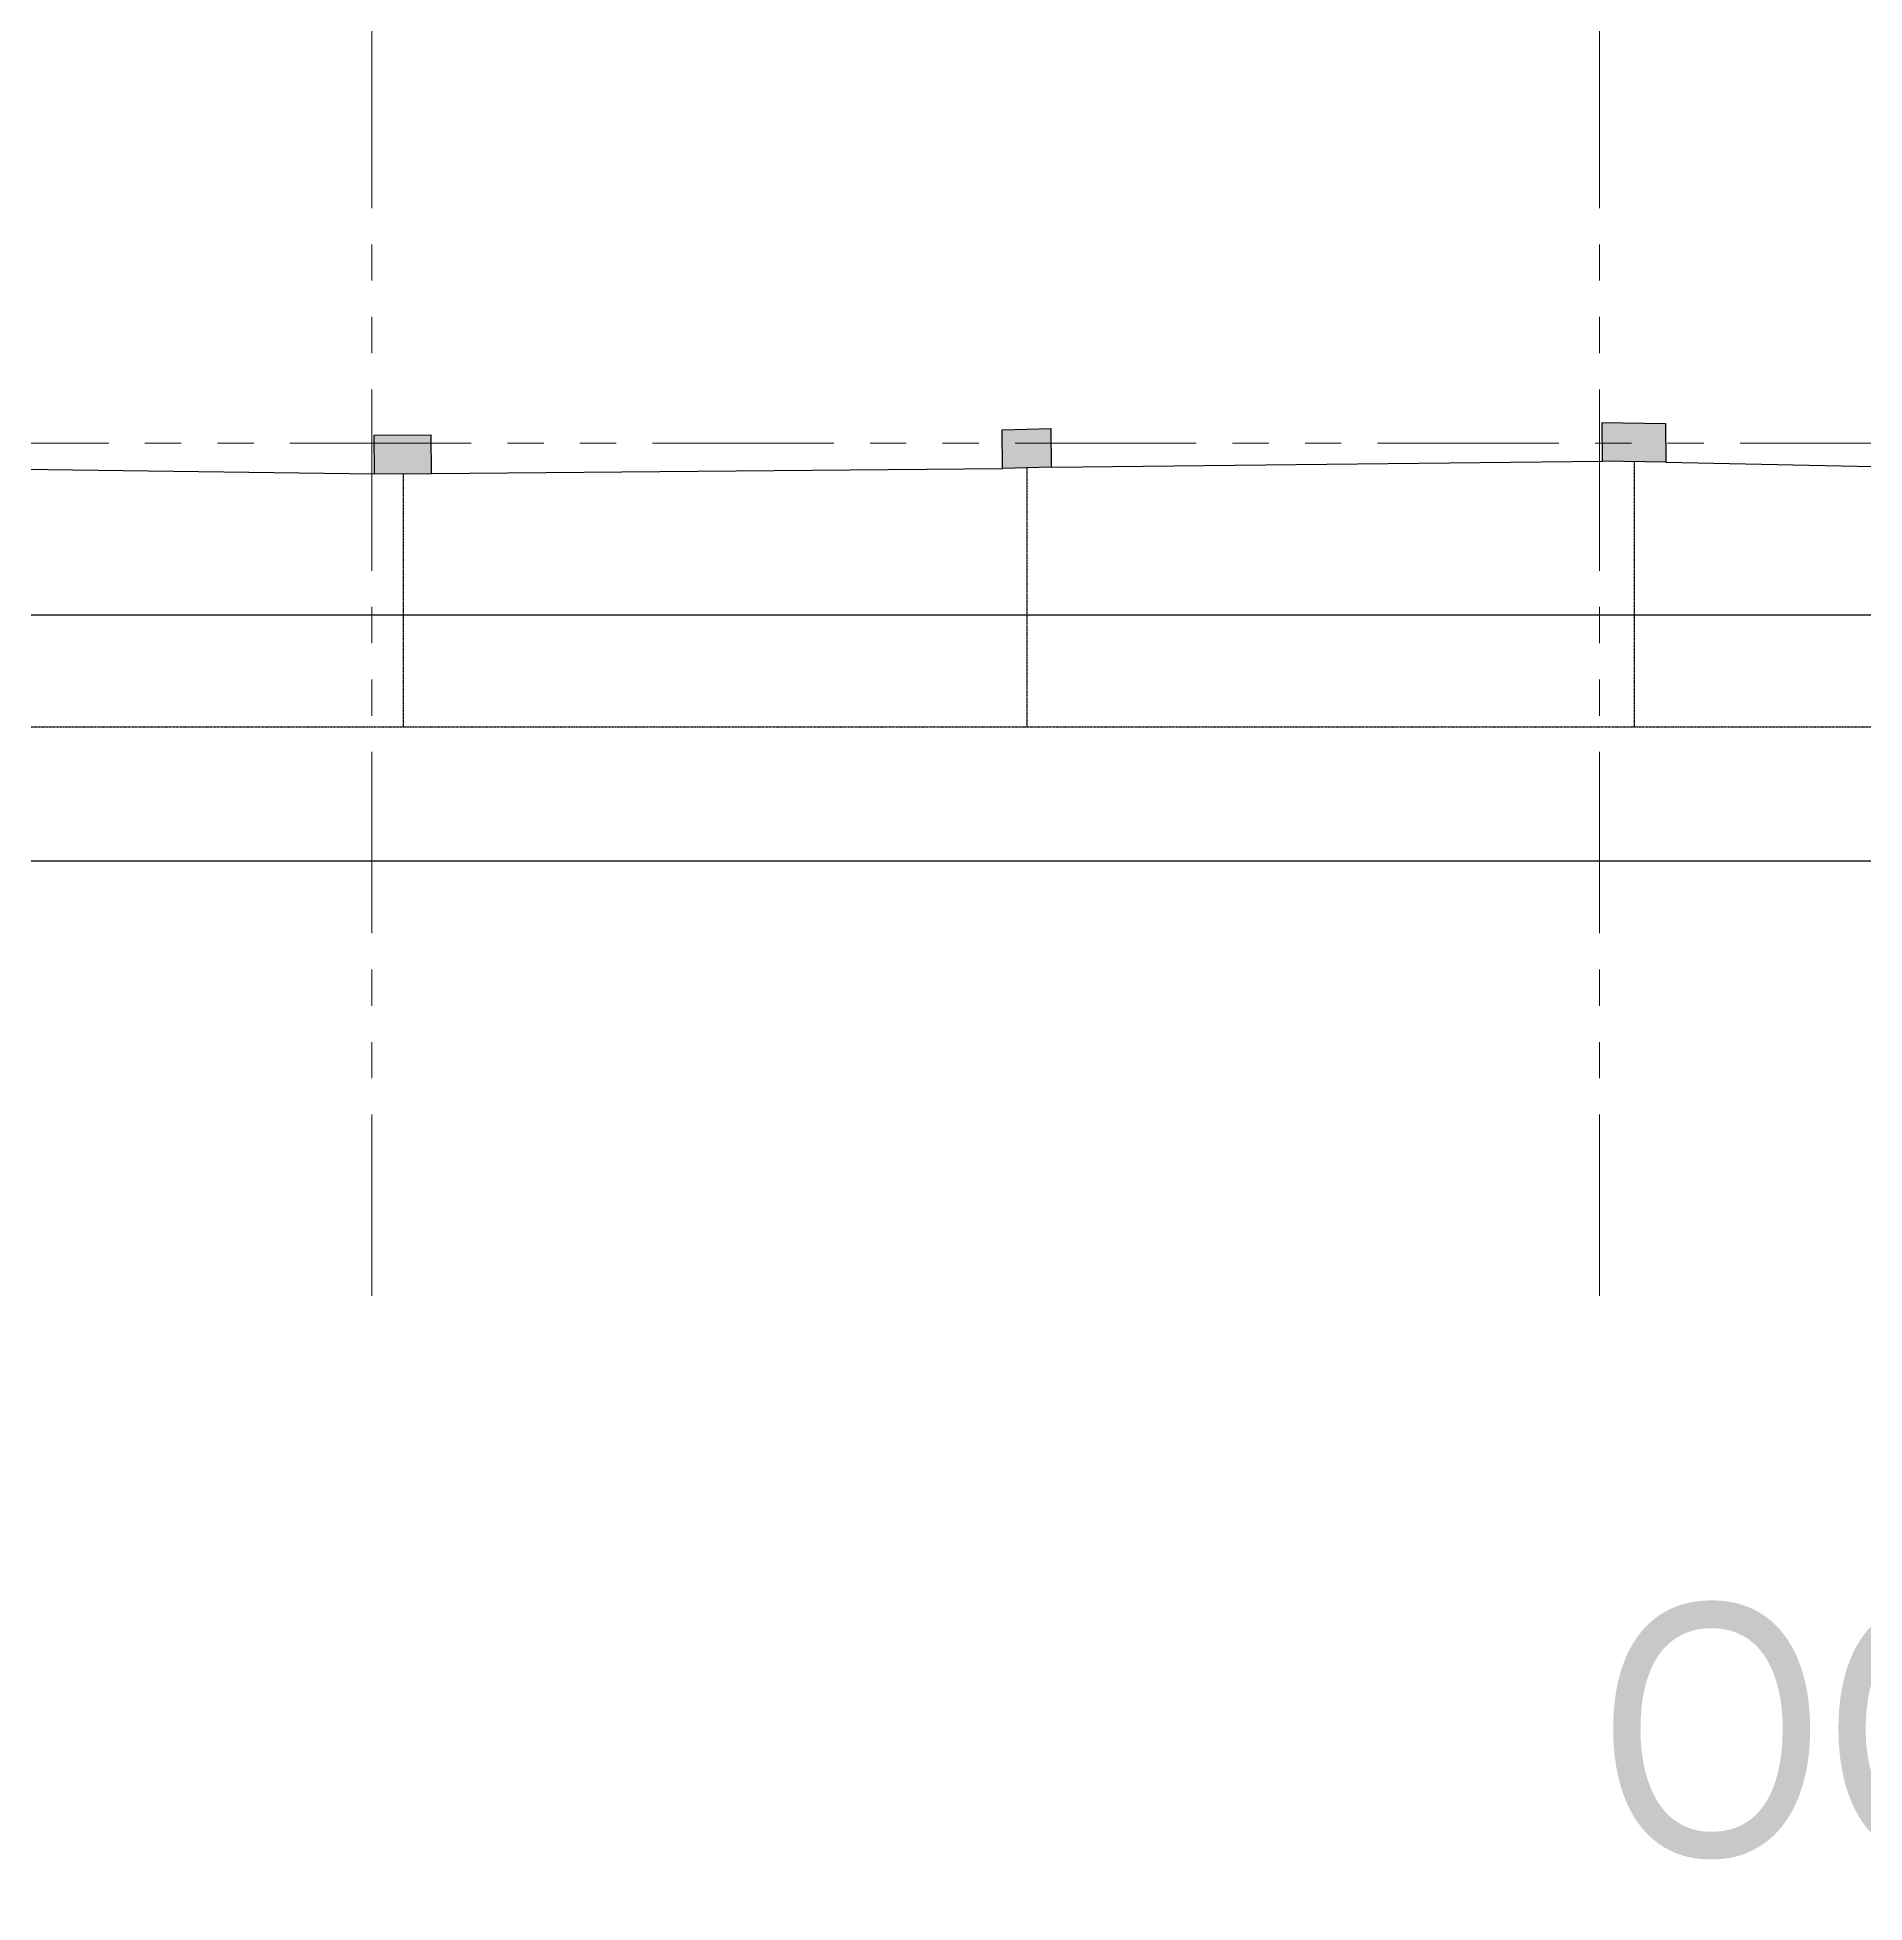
# Model space of a CAD drawing. Header units: millimetres. Extents: x 11014292 to 11093065, y -625596 to -501034.
# Drawn here: x 11054672 to 11067475, y -556595 to -543528 of the extents above; entities that cross this region are included whole.
import ezdxf

# ---------------------------------------------------------------- set-up
doc = ezdxf.new("R2010")
doc.units = ezdxf.units.MM
doc.header["$MEASUREMENT"] = 0
doc.header["$PDMODE"] = 3
doc.linetypes.add('DASHED2', pattern=[0.375, 0.25, -0.125])
doc.linetypes.add('PHANTOM', pattern=[63.5, 31.75, -6.35, 6.35, -6.35, 6.35, -6.35])
doc.layers.get('0').update_dxf_attribs({"linetype": 'CONTINUOUS'})
doc.layers.get('Defpoints').update_dxf_attribs({"linetype": 'CONTINUOUS'})
for name, color, linetype in [('01', 1, 'CONTINUOUS'), ('AR-GRID', 9, 'CONTINUOUS'), ('Bldg Line', 7, 'CONTINUOUS'), ('Column Line', 1, 'CONTINUOUS'), ('hatch columns', 1, 'CONTINUOUS'), ('TEXT', 3, 'CONTINUOUS'), ('WALL', 4, 'CONTINUOUS')]:
    doc.layers.add(name, color=color, linetype=linetype)
doc.styles.add('dim .1', font='swissc.ttf', dxfattribs={"height": 2})
doc.styles.add('DIMTEXT', font='romans.shx', dxfattribs={"width": 0.9})
doc.dimstyles.new('DIM-100', dxfattribs={"dimtxt": 0.4, "dimasz": 0.1, "dimexe": 0.075, "dimexo": 0.075, "dimgap": 0.1, "dimtad": 1, "dimzin": 0, "dimdsep": 46, "dimtxsty": 'DIMTEXT', "dimblk": 'DOTBLANK', "dimcen": 0.09, "dimclrd": 250, "dimclre": 250, "dimclrt": 5, "dimadec": 0, "dimazin": 0, "dimtfac": 1, "dimtix": 1, "dimtmove": 2, "dimatfit": 3, "dimldrblk": 'ARCHTICK', "dimfxl": 1, "dimtolj": 1, "dimtzin": 0, "dimarcsym": 0})

# ---------------------------------------------------------------- blocks, each defined once
blk = doc.blocks.new('_DOTBLANK')
at = {"color": 0, "linetype": 'ByBlock'}
blk.add_line((-0.5, 0), (-1, 0), dxfattribs=at)
blk.add_circle((0, 0), 0.5, dxfattribs=at)
blk = doc.blocks.new('*D1356')
at = {"color": 250, "linetype": 'DASHED2', "lineweight": -2, "transparency": 16777216}
for p, q in [((11050586, -546500), (11050586, -548358)), ((11057235, -546584), (11057235, -548358)), ((11050587, -548358), (11057235, -548358))]:
    blk.add_line(p, q, dxfattribs=at)
at = {"layer": 'Defpoints', "color": 0, "linetype": 'DASHED2', "transparency": 16777216}
for p in [(11050586, -546500), (11057235, -546584), (11057235, -548358)]:
    blk.add_point(p, dxfattribs=at)
at = {"color": 250, "linetype": 'DASHED2', "lineweight": -2, "transparency": 16777216, "xscale": 0.1, "yscale": 0.1, "zscale": 0.1, "rotation": 180}
blk.add_blockref('_DOTBLANK', (11050586, -548358), dxfattribs=at)
at = {"color": 250, "linetype": 'DASHED2', "lineweight": -2, "transparency": 16777216, "xscale": 0.1, "yscale": 0.1, "zscale": 0.1}
blk.add_blockref('_DOTBLANK', (11057235, -548358), dxfattribs=at)
at = {"color": 5, "linetype": 'DASHED2', "transparency": 16777216, "insert": (11053911, -548358), "char_height": 0.4, "attachment_point": 5, "style": 'DIMTEXT'}
blk.add_mtext('\\A1;6648.16', dxfattribs=at)
blk = doc.blocks.new('_ArchTick')
at = {"layer": '01', "color": 0, "const_width": 0.15}
blk.add_lwpolyline([(-0.5, -0.5), (0.5, 0.5)], dxfattribs=at)
blk = doc.blocks.new('*D1357')
at = {"color": 250, "linetype": 'DASHED2', "lineweight": -2, "transparency": 16777216}
for p, q in [((11057235, -546584), (11057235, -548358)), ((11061606, -546544), (11061606, -548358)), ((11057235, -548358), (11061605, -548358))]:
    blk.add_line(p, q, dxfattribs=at)
at = {"layer": 'Defpoints', "color": 0, "linetype": 'DASHED2', "transparency": 16777216}
for p in [(11057235, -546584), (11061606, -546544), (11061606, -548358)]:
    blk.add_point(p, dxfattribs=at)
at = {"color": 250, "linetype": 'DASHED2', "lineweight": -2, "transparency": 16777216, "xscale": 0.1, "yscale": 0.1, "zscale": 0.1, "rotation": 180}
blk.add_blockref('_DOTBLANK', (11057235, -548358), dxfattribs=at)
at = {"color": 250, "linetype": 'DASHED2', "lineweight": -2, "transparency": 16777216, "xscale": 0.1, "yscale": 0.1, "zscale": 0.1}
blk.add_blockref('_DOTBLANK', (11061606, -548358), dxfattribs=at)
at = {"color": 5, "linetype": 'DASHED2', "transparency": 16777216, "insert": (11059420, -548358), "char_height": 0.4, "attachment_point": 5, "style": 'DIMTEXT'}
blk.add_mtext('\\A1;4370.94', dxfattribs=at)
blk = doc.blocks.new('*D1358')
at = {"color": 250, "linetype": 'DASHED2', "lineweight": -2, "transparency": 16777216}
for p, q in [((11061606, -546544), (11061606, -548358)), ((11065860, -546500), (11065860, -548358)), ((11061606, -548358), (11065860, -548358))]:
    blk.add_line(p, q, dxfattribs=at)
at = {"layer": 'Defpoints', "color": 0, "linetype": 'DASHED2', "transparency": 16777216}
for p in [(11061606, -546544), (11065860, -546500), (11065860, -548358)]:
    blk.add_point(p, dxfattribs=at)
at = {"color": 250, "linetype": 'DASHED2', "lineweight": -2, "transparency": 16777216, "xscale": 0.1, "yscale": 0.1, "zscale": 0.1, "rotation": 180}
blk.add_blockref('_DOTBLANK', (11061606, -548358), dxfattribs=at)
at = {"color": 250, "linetype": 'DASHED2', "lineweight": -2, "transparency": 16777216, "xscale": 0.1, "yscale": 0.1, "zscale": 0.1}
blk.add_blockref('_DOTBLANK', (11065860, -548358), dxfattribs=at)
at = {"color": 5, "linetype": 'DASHED2', "transparency": 16777216, "insert": (11063733, -548358), "char_height": 0.4, "attachment_point": 5, "style": 'DIMTEXT'}
blk.add_mtext('\\A1;4254.57', dxfattribs=at)
blk = doc.blocks.new('*D1359')
at = {"color": 250, "linetype": 'DASHED2', "lineweight": -2, "transparency": 16777216}
for p, q in [((11065860, -546500), (11065860, -548358)), ((11068602, -546544), (11068602, -548358)), ((11065860, -548358), (11068602, -548358))]:
    blk.add_line(p, q, dxfattribs=at)
at = {"layer": 'Defpoints', "color": 0, "linetype": 'DASHED2', "transparency": 16777216}
for p in [(11065860, -546500), (11068602, -546544), (11068602, -548358)]:
    blk.add_point(p, dxfattribs=at)
at = {"color": 250, "linetype": 'DASHED2', "lineweight": -2, "transparency": 16777216, "xscale": 0.1, "yscale": 0.1, "zscale": 0.1, "rotation": 180}
blk.add_blockref('_DOTBLANK', (11065860, -548358), dxfattribs=at)
at = {"color": 250, "linetype": 'DASHED2', "lineweight": -2, "transparency": 16777216, "xscale": 0.1, "yscale": 0.1, "zscale": 0.1}
blk.add_blockref('_DOTBLANK', (11068602, -548358), dxfattribs=at)
at = {"color": 5, "linetype": 'DASHED2', "transparency": 16777216, "insert": (11067231, -548358), "char_height": 0.4, "attachment_point": 5, "style": 'DIMTEXT'}
blk.add_mtext('\\A1;2741.52', dxfattribs=at)
blk = doc.blocks.new('*D1348')
at = {"color": 250, "lineweight": -2, "transparency": 16777216}
for p, q in [((11043835, -546489), (11043835, -549296)), ((11082842, -546534), (11082842, -549296)), ((11043835, -549296), (11082842, -549296))]:
    blk.add_line(p, q, dxfattribs=at)
at = {"layer": 'Defpoints', "color": 0, "transparency": 16777216}
for p in [(11043835, -546489), (11082842, -546534), (11082842, -549296)]:
    blk.add_point(p, dxfattribs=at)
at = {"color": 250, "lineweight": -2, "transparency": 16777216, "xscale": 0.1, "yscale": 0.1, "zscale": 0.1, "rotation": 180}
blk.add_blockref('_DOTBLANK', (11043835, -549296), dxfattribs=at)
at = {"color": 250, "lineweight": -2, "transparency": 16777216, "xscale": 0.1, "yscale": 0.1, "zscale": 0.1}
blk.add_blockref('_DOTBLANK', (11082842, -549296), dxfattribs=at)
at = {"color": 5, "transparency": 16777216, "insert": (11063338, -549296), "char_height": 0.4, "attachment_point": 5, "style": 'DIMTEXT'}
blk.add_mtext('\\A1;39007.49', dxfattribs=at)

msp = doc.modelspace()

# ---------------------------------------------------------------- hatches: boundary and pattern name
at = {"layer": 'hatch columns', "linetype": 'DASHED2'}
h = msp.add_hatch(color=256, dxfattribs=at)
h.dxf.hatch_style = 1
h.paths.add_polyline_path([(11076770.788, -528800.981), (11076477.076, -528862.084), (11076559.516, -529258.354), (11076853.227, -529197.25)])
h.paths.add_polyline_path([(11081991.253, -527454.823), (11081693.276, -527420.045), (11081652.94, -527765.636), (11081950.918, -527800.414)])
h.paths.add_polyline_path([(11084570.898, -527585.286), (11084308.556, -527560.263), (11084271.614, -527958.537), (11084533.956, -527983.56), (11084552.419, -527784.506)])
h.paths.add_polyline_path([(11084091.589, -532752.774), (11083829.248, -532727.751), (11083796.682, -533186.075), (11084059.023, -533211.097)])
h.paths.add_polyline_path([(11081553.554, -532489.433), (11081254.308, -532468.17), (11081221.742, -532926.494), (11081520.987, -532947.757)])
h.paths.add_polyline_path([(11076731.801, -532457.663), (11076588.025, -532217.396), (11076135.569, -532488.144), (11076279.344, -532728.412)])
h.paths.add_polyline_path([(11073823.222, -534824.267), (11073639.736, -534612.766), (11073374.872, -534827.484), (11073558.358, -535038.985)])
h.paths.add_polyline_path([(11079679.037, -537048.604), (11079380.386, -537020.188), (11079347.429, -537366.56), (11079646.081, -537394.976)])
h.paths.add_polyline_path([(11083686.826, -537493.421), (11083705.429, -537294.288), (11083443.088, -537269.265), (11083405.881, -537667.531), (11083668.222, -537692.554)])
h.paths.add_polyline_path([(11083242.202, -542252.697), (11083260.806, -542053.564), (11082998.465, -542028.541), (11082960.484, -542426.733), (11083223.599, -542451.83)])
h.paths.add_polyline_path([(11079303.912, -541067.165), (11079005.261, -541038.749), (11078972.304, -541385.122), (11079270.955, -541413.538)])
h.paths.add_polyline_path([(11073945.001, -541969.742), (11073709.319, -541967.942), (11073706.646, -542317.931), (11073942.327, -542319.732)])
h.paths.add_polyline_path([(11082898.038, -545936.655), (11082498.038, -545937.214), (11082442.228, -546534.613), (11082842.227, -546534.054)])
h.paths.add_polyline_path([(11078799.63, -546269.236), (11078339.633, -546268.543), (11078342.234, -546539.004), (11078572.231, -546540.018), (11078802.231, -546539.697)])
h.paths.add_polyline_path([(11073950.348, -546276.009), (11073487.139, -546259.817), (11073489.74, -546530.278), (11073952.949, -546546.47)])
h.paths.add_polyline_path([(11068825.556, -546266.328), (11068372.528, -546281.511), (11068375.129, -546551.972), (11068828.157, -546536.789)])
h.paths.add_polyline_path([(11068471.603, -541905.734), (11068322.486, -541904.594), (11068319.812, -542254.584), (11068481.816, -542255.822)])
h.paths.add_polyline_path([(11068558.167, -541906.395), (11068471.603, -541905.734), (11068481.816, -542255.822), (11068555.493, -542256.385)])
h.paths.add_polyline_path([(11068789.748, -538590.627), (11068380.126, -538770.215), (11068492.554, -539026.652), (11068902.176, -538847.064)])
h.paths.add_polyline_path([(11065907.069, -538767.237), (11065451.777, -538662.291), (11065384.393, -538954.625), (11065839.685, -539059.571)])
h.paths.add_polyline_path([(11065760.54, -541833.566), (11065510.589, -541838.483), (11065536.647, -542187.517), (11065786.599, -542182.601)])
h.paths.add_polyline_path([(11066079.838, -546234.027), (11065634.825, -546225.58), (11065637.806, -546496.037), (11066082.439, -546504.488)])
h.paths.add_polyline_path([(11061773.995, -546268.145), (11061432.263, -546278.678), (11061434.512, -546549.15), (11061776.596, -546538.606)])
h.paths.add_polyline_path([(11057432.353, -546311.95), (11057032.367, -546315.276), (11057034.616, -546585.74), (11057434.603, -546582.414)])
h.paths.add_polyline_path([(11057203.629, -541736.646), (11056953.677, -541741.562), (11056979.736, -542090.597), (11057229.688, -542085.68)])
h.paths.add_polyline_path([(11061102.918, -535526.866), (11060938.926, -535753.818), (11061308.69, -536014.011), (11061472.682, -535787.06)])
h.paths.add_polyline_path([(11057031.953, -537194.702), (11056787.705, -537199.506), (11056813.6, -537546.342), (11057057.847, -537541.538)])
h.paths.add_polyline_path([(11057055.681, -532521.011), (11056612.629, -532535.507), (11056623.337, -532835.316), (11057066.341, -532819.493)])
h.paths.add_polyline_path([(11050448.787, -532546.312), (11050010.415, -532541.439), (11050021.122, -532841.248), (11050458.559, -532846.11)])
h.paths.add_polyline_path([(11043983.557, -532561.849), (11043315.618, -532564.111), (11043325.612, -532843.933), (11043993.551, -532841.671)])
h.paths.add_polyline_path([(11043838.705, -537179.735), (11043482.734, -537197.315), (11043499.967, -537563.506), (11043839.203, -537550.579)])
h.paths.add_polyline_path([(11043920.662, -541757.934), (11043660.761, -541782.862), (11043672.854, -542103.79), (11043927.594, -542091.246)])
h.paths.add_polyline_path([(11044421.661, -546264.152), (11043832.132, -546218.575), (11043834.733, -546489.036), (11044424.262, -546534.613)])
h.paths.add_polyline_path([(11050805.43, -546230.171), (11050362.276, -546228.635), (11050364.877, -546499.097), (11050808.031, -546500.632)])
h.paths.add_polyline_path([(11071433.456, -536786.212), (11071249.97, -536574.711), (11070985.139, -536804.462), (11071168.626, -537015.964)])

# ---------------------------------------------------------------- linework, layer by layer
at = {"layer": 'AR-GRID', "color": 252, "linetype": 'PHANTOM', "lineweight": 9, "ltscale": 40}
for p, q in [((11057016.318, -552344.14, -100.058), (11057016.318, -502034.156, -100.058)), ((11065616.882, -552344.14, -100.058), (11065616.882, -502034.156, -100.058)), ((11043742.349, -546370.949, -100.058), (11091164.981, -546370.949, -100.058))]:
    msp.add_line(p, q, dxfattribs=at)
at = {"layer": 'Bldg Line'}
for p, q in [((11050808.031, -546500.632, -100.058), (11057034.616, -546585.74, -100.058)), ((11057434.603, -546582.414, -100.058), (11061434.512, -546549.15, -100.058)), ((11061776.596, -546538.606, -100.058), (11065637.806, -546496.037, -100.058)), ((11066082.439, -546504.488, -100.058), (11068375.129, -546551.972, -100.058))]:
    msp.add_line(p, q, dxfattribs=at)
at = {"layer": 'Column Line'}
for p, q in [((11057032.015, -546315.279, -100.058), (11057432.001, -546311.953, -100.058)), ((11057034.616, -546585.74, -100.058), (11057032.367, -546315.276, -100.058)), ((11057434.603, -546582.414, -100.058), (11057432.353, -546311.95, -100.058)), ((11061431.911, -546278.689, -100.058), (11061773.995, -546268.145, -100.058)), ((11061434.512, -546549.15, -100.058), (11061432.263, -546278.686, -100.058)), ((11061773.995, -546268.145, -100.058), (11061776.596, -546538.606, -100.058)), ((11065637.806, -546496.037, -100.058), (11065634.825, -546225.58, -100.058)), ((11065634.825, -546225.58, -100.058), (11066079.838, -546234.027, -100.058)), ((11066079.838, -546234.027, -100.058), (11066082.439, -546504.488, -100.058)), ((11057034.616, -546585.74, -100.058), (11057434.603, -546582.414, -100.058)), ((11061776.596, -546538.606, -100.058), (11061434.512, -546549.15, -100.058)), ((11066082.439, -546504.488, -100.058), (11065637.806, -546496.037, -100.058))]:
    msp.add_line(p, q, dxfattribs=at)
at = {"layer": 'WALL'}
msp.add_line((11036072.695, -547573.558, -100.058), (11083445.226, -547573.558, -100.058), dxfattribs=at)

# ---------------------------------------------------------------- texts
at = {"layer": 'TEXT', "linetype": 'Continuous', "style": 'dim .1'}
msp.add_text('OCTOBER 17, 2019', height=1763.50528, dxfattribs=at).set_placement((11065616.882, -556267.255, -100.058))

# ---------------------------------------------------------------- dimensions: what is measured, and where the dimension line sits
dim = msp.add_linear_dim(base=(11082842.227, -549295.833, -100.058), p1=(11043834.733, -546489.036, -100.058), p2=(11082842.227, -546534.054, -100.058), dimstyle='DIM-100')
dim.commit()
dim.dimension.update_dxf_attribs({"geometry": '*D1348', "text_midpoint": (11063338.48, -549295.533, -100.058)})
at = {"linetype": 'DASHED2'}
for base, p1, p2, picture, middle in [((11057234.6094, -548357.901, -100.058), (11050586.4542, -546499.8644, -100.058), (11057234.6094, -546584.0772, -100.058), '*D1356', (11053910.5318, -548357.601, -100.058)), ((11061605.5542, -548357.901, -100.058), (11057234.6094, -546584.0772, -100.058), (11061605.5542, -546543.878, -100.058), '*D1357', (11059420.0818, -548357.601, -100.058)), ((11065860.123, -548357.901, -100.058), (11061605.554, -546543.878, -100.058), (11065860.123, -546500.263, -100.058), '*D1358', (11063732.839, -548357.601, -100.058)), ((11068601.643, -548357.901, -100.058), (11065860.123, -546500.263, -100.058), (11068601.643, -546544.381, -100.058), '*D1359', (11067230.883, -548357.601, -100.058))]:
    dim = msp.add_linear_dim(base=base, p1=p1, p2=p2, dimstyle='DIM-100', dxfattribs=at)
    dim.commit()
    dim.dimension.update_dxf_attribs({"geometry": picture, "text_midpoint": middle})

doc.saveas('drawing.dxf')
